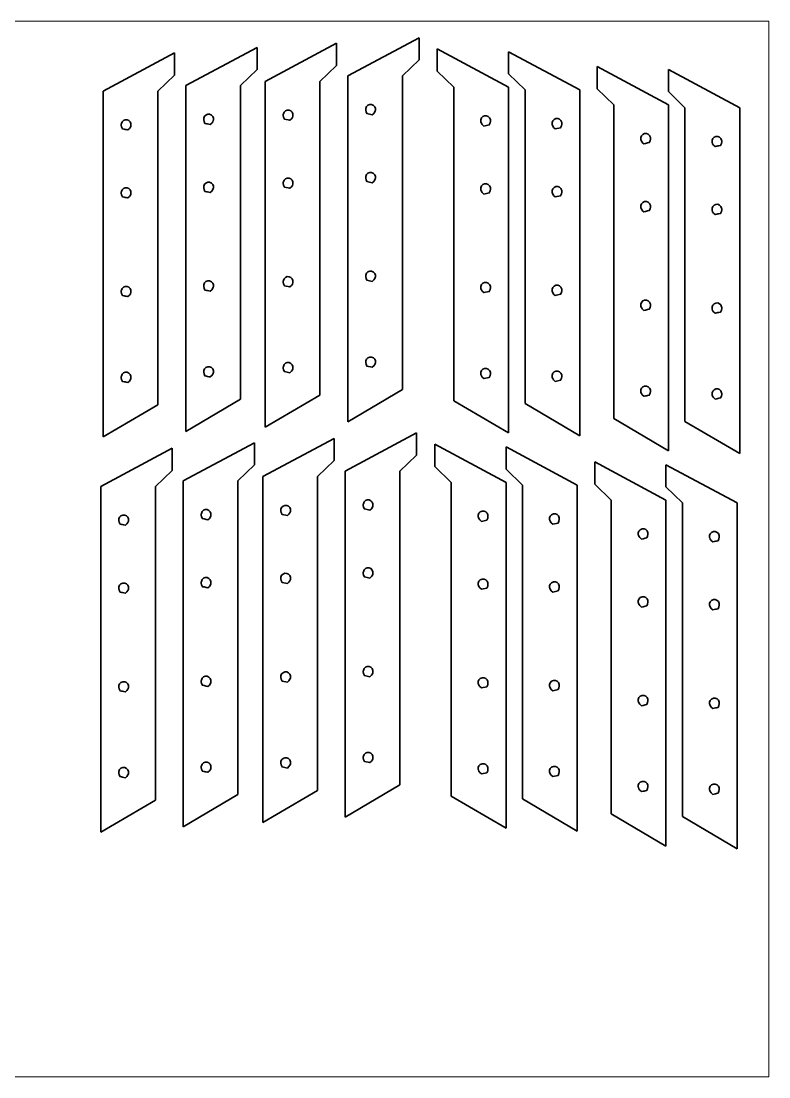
# Model space of a CAD drawing. Header units: inches. Extents: x 0 to 432, y 0 to 279.
# Drawn here: x 234 to 431.8, y 0 to 279.4 of the extents above; entities that cross this region are included whole.
import ezdxf

# ---------------------------------------------------------------- set-up
doc = ezdxf.new("R2010")
doc.units = ezdxf.units.IN
doc.header["$MEASUREMENT"] = 0
doc.layers.add('Layer 1', color=7, linetype='Continuous')

# ---------------------------------------------------------------- blocks, each defined once
blk = doc.blocks.new('block 2')
at = {"layer": 'Layer 1', "lineweight": 0}
blk.add_lwpolyline([(0, 279.4), (431.8, 279.4), (431.8, 0), (0, 0), (0, 279.4)], dxfattribs=at)
at = {"layer": 'Layer 1', "color": 7, "lineweight": 35}
for points in [[(320.39, 264.9), (339.25, 275.02)], [(339.25, 269.13), (339.25, 275.02)], [(277.53, 262.33), (296.39, 272.45)], [(296.39, 266.56), (296.39, 272.45)], [(298.57, 263.46), (317.43, 273.58)], [(317.43, 267.69), (317.43, 273.58)], [(362.91, 261.92), (344.04, 272.04)], [(344.04, 266.15), (344.04, 272.04)], [(381.77, 261.19), (362.91, 271.31)], [(362.91, 265.42), (362.91, 271.31)], [(255.71, 260.89), (274.57, 271.01)], [(274.57, 265.12), (274.57, 271.01)], [(334.86, 264.9), (339.25, 269.13)], [(292, 262.33), (296.39, 266.56)], [(313.04, 263.46), (317.43, 267.69)], [(348.43, 261.92), (344.04, 266.15)], [(405.23, 257.23), (386.37, 267.35)], [(386.37, 261.46), (386.37, 267.35)], [(424.09, 256.49), (405.23, 266.62)], [(405.23, 260.73), (405.23, 266.62)], [(270.18, 260.89), (274.57, 265.12)], [(298.57, 171.94), (298.57, 263.46)], [(313.04, 180.44), (313.04, 263.46)], [(320.39, 173.38), (320.39, 264.9)], [(334.86, 181.88), (334.86, 264.9)], [(367.29, 261.19), (362.91, 265.42)], [(255.71, 169.37), (255.71, 260.89)], [(270.18, 177.87), (270.18, 260.89)], [(277.53, 170.81), (277.53, 262.33)], [(292, 179.31), (292, 262.33)], [(348.43, 178.9), (348.43, 261.92)], [(362.91, 170.4), (362.91, 261.92)], [(367.29, 178.17), (367.29, 261.19)], [(381.77, 169.67), (381.77, 261.19)], [(390.75, 257.23), (386.37, 261.46)], [(409.61, 256.49), (405.23, 260.73)], [(390.75, 174.21), (390.75, 257.23)], [(405.23, 165.71), (405.23, 257.23)], [(409.61, 173.48), (409.61, 256.49)], [(424.09, 164.97), (424.09, 256.49)], [(320.39, 173.38), (334.86, 181.88)], [(277.53, 170.81), (292, 179.31)], [(298.57, 171.94), (313.04, 180.44)], [(348.43, 178.9), (362.91, 170.4)], [(255.71, 169.37), (270.18, 177.87)], [(367.29, 178.17), (381.77, 169.67)], [(390.75, 174.21), (405.23, 165.71)], [(409.61, 173.48), (424.09, 164.97)], [(276.87, 157.72), (295.74, 167.84)], [(295.74, 161.95), (295.74, 167.84)], [(297.92, 158.85), (316.78, 168.97)], [(316.78, 163.08), (316.78, 168.97)], [(319.74, 160.29), (338.6, 170.41)], [(338.6, 164.52), (338.6, 170.41)], [(255.06, 156.28), (273.92, 166.4)], [(273.92, 160.51), (273.92, 166.4)], [(362.26, 157.31), (343.39, 167.43)], [(343.39, 161.54), (343.39, 167.43)], [(381.12, 156.58), (362.26, 166.7)], [(362.26, 160.81), (362.26, 166.7)], [(312.39, 158.85), (316.78, 163.08)], [(334.21, 160.29), (338.6, 164.52)], [(404.58, 152.62), (385.72, 162.74)], [(385.72, 156.85), (385.72, 162.74)], [(269.53, 156.28), (273.92, 160.51)], [(291.35, 157.72), (295.74, 161.95)], [(319.74, 68.77), (319.74, 160.29)], [(334.21, 77.27), (334.21, 160.29)], [(347.78, 157.31), (343.39, 161.54)], [(366.64, 156.58), (362.26, 160.81)], [(423.44, 151.88), (404.58, 162)], [(404.58, 156.12), (404.58, 162)], [(276.87, 66.2), (276.87, 157.72)], [(291.35, 74.7), (291.35, 157.72)], [(297.92, 67.33), (297.92, 158.85)], [(312.39, 75.83), (312.39, 158.85)], [(347.78, 74.29), (347.78, 157.31)], [(362.26, 65.79), (362.26, 157.31)], [(366.64, 73.56), (366.64, 156.58)], [(381.12, 65.05), (381.12, 156.58)], [(390.1, 152.62), (385.72, 156.85)], [(255.06, 64.76), (255.06, 156.28)], [(269.53, 73.26), (269.53, 156.28)], [(408.96, 151.88), (404.58, 156.12)], [(390.1, 69.6), (390.1, 152.62)], [(404.58, 61.09), (404.58, 152.62)], [(408.96, 68.87), (408.96, 151.88)], [(423.44, 60.36), (423.44, 151.88)], [(297.92, 67.33), (312.39, 75.83)], [(319.74, 68.77), (334.21, 77.27)], [(255.06, 64.76), (269.53, 73.26)], [(276.87, 66.2), (291.35, 74.7)], [(347.78, 74.29), (362.26, 65.79)], [(366.64, 73.56), (381.12, 65.05)], [(390.1, 69.6), (404.58, 61.09)], [(408.96, 68.87), (423.44, 60.36)]]:
    blk.add_lwpolyline(points, dxfattribs=at)
for points in [[(326.71, 257.31), (326.01, 257.45), (325.32, 257), (325.17, 256.3), (325.17, 256.3), (325.02, 255.6), (325.47, 254.91), (325.47, 254.91), (326.88, 254.61), (326.88, 254.61), (327.57, 255.06), (327.71, 255.77), (327.71, 255.77), (327.86, 256.47), (327.41, 257.16), (326.71, 257.31)], [(283.85, 254.74), (283.15, 254.88), (282.46, 254.43), (282.31, 253.73), (282.31, 253.73), (282.16, 253.03), (282.61, 252.34), (283.31, 252.19), (283.31, 252.19), (284.02, 252.04), (284.71, 252.49), (284.85, 253.2), (284.85, 253.2), (285, 253.9), (284.55, 254.59), (283.85, 254.74)], [(304.89, 255.87), (304.19, 256.01), (303.5, 255.56), (303.35, 254.86), (303.35, 254.86), (303.2, 254.16), (303.65, 253.47), (303.65, 253.47), (305.06, 253.17), (305.06, 253.17), (305.75, 253.62), (305.89, 254.33), (305.89, 254.33), (306.04, 255.03), (305.59, 255.72), (304.89, 255.87)], [(356.58, 254.33), (357.29, 254.47), (357.98, 254.02), (358.12, 253.32), (358.12, 253.32), (358.27, 252.62), (357.82, 251.93), (357.82, 251.93), (356.41, 251.63), (356.41, 251.63), (355.73, 252.08), (355.58, 252.79), (355.58, 252.79), (355.43, 253.49), (355.88, 254.18), (356.58, 254.33)], [(262.03, 253.29), (261.33, 253.44), (260.64, 252.99), (260.49, 252.29), (260.49, 252.29), (260.34, 251.59), (260.79, 250.9), (261.49, 250.75), (261.49, 250.75), (262.2, 250.6), (262.89, 251.05), (263.03, 251.76), (263.03, 251.76), (263.18, 252.46), (262.73, 253.15), (262.03, 253.29)], [(375.45, 253.59), (376.15, 253.74), (376.84, 253.29), (376.99, 252.59), (376.99, 252.59), (377.13, 251.89), (376.68, 251.2), (376.68, 251.2), (375.28, 250.9), (375.28, 250.9), (374.59, 251.35), (374.44, 252.05), (374.44, 252.05), (374.29, 252.76), (374.74, 253.45), (375.45, 253.59)], [(398.91, 249.63), (399.61, 249.78), (400.3, 249.33), (400.45, 248.63), (400.45, 248.63), (400.59, 247.93), (400.14, 247.24), (399.44, 247.09), (399.44, 247.09), (398.74, 246.94), (398.05, 247.39), (397.9, 248.1), (397.9, 248.1), (397.75, 248.8), (398.2, 249.49), (398.91, 249.63)], [(417.77, 248.9), (418.47, 249.05), (419.16, 248.6), (419.31, 247.9), (419.31, 247.9), (419.46, 247.19), (419.01, 246.5), (418.3, 246.36), (418.3, 246.36), (417.6, 246.21), (416.91, 246.66), (416.76, 247.36), (416.76, 247.36), (416.62, 248.06), (417.07, 248.75), (417.77, 248.9)], [(304.89, 237.87), (304.19, 238.02), (303.5, 237.57), (303.35, 236.87), (303.35, 236.87), (303.2, 236.17), (303.65, 235.48), (303.65, 235.48), (305.06, 235.18), (305.06, 235.18), (305.75, 235.63), (305.89, 236.34), (305.89, 236.34), (306.04, 237.04), (305.59, 237.73), (304.89, 237.87)], [(326.71, 239.31), (326.01, 239.46), (325.32, 239.01), (325.17, 238.31), (325.17, 238.31), (325.02, 237.61), (325.47, 236.92), (325.47, 236.92), (326.88, 236.62), (326.88, 236.62), (327.57, 237.07), (327.71, 237.78), (327.71, 237.78), (327.86, 238.48), (327.41, 239.17), (326.71, 239.31)], [(262.03, 235.3), (261.33, 235.45), (260.64, 235), (260.49, 234.3), (260.49, 234.3), (260.34, 233.6), (260.79, 232.91), (261.49, 232.76), (261.49, 232.76), (262.2, 232.61), (262.89, 233.06), (263.03, 233.76), (263.03, 233.76), (263.18, 234.47), (262.73, 235.16), (262.03, 235.3)], [(283.85, 236.74), (283.15, 236.89), (282.46, 236.44), (282.31, 235.74), (282.31, 235.74), (282.16, 235.04), (282.61, 234.35), (283.31, 234.2), (283.31, 234.2), (284.02, 234.05), (284.71, 234.5), (284.85, 235.21), (284.85, 235.21), (285, 235.91), (284.55, 236.6), (283.85, 236.74)], [(356.58, 236.33), (357.29, 236.48), (357.98, 236.03), (358.12, 235.33), (358.12, 235.33), (358.27, 234.63), (357.82, 233.94), (357.82, 233.94), (356.41, 233.64), (356.41, 233.64), (355.73, 234.09), (355.58, 234.8), (355.58, 234.8), (355.43, 235.5), (355.88, 236.19), (356.58, 236.33)], [(375.45, 235.6), (376.15, 235.75), (376.84, 235.3), (376.99, 234.6), (376.99, 234.6), (377.13, 233.89), (376.68, 233.2), (376.68, 233.2), (375.28, 232.91), (375.28, 232.91), (374.59, 233.36), (374.44, 234.06), (374.44, 234.06), (374.29, 234.76), (374.74, 235.45), (375.45, 235.6)], [(398.91, 231.64), (399.61, 231.79), (400.3, 231.34), (400.45, 230.64), (400.45, 230.64), (400.59, 229.93), (400.14, 229.25), (399.44, 229.1), (399.44, 229.1), (398.74, 228.95), (398.05, 229.4), (397.9, 230.1), (397.9, 230.1), (397.75, 230.81), (398.2, 231.49), (398.91, 231.64)], [(417.77, 230.91), (418.47, 231.06), (419.16, 230.61), (419.31, 229.9), (419.31, 229.9), (419.46, 229.2), (419.01, 228.51), (418.3, 228.36), (418.3, 228.36), (417.6, 228.22), (416.91, 228.67), (416.76, 229.37), (416.76, 229.37), (416.62, 230.07), (417.07, 230.76), (417.77, 230.91)], [(326.71, 213.21), (326.01, 213.36), (325.32, 212.91), (325.17, 212.2), (325.17, 212.2), (325.02, 211.5), (325.47, 210.81), (325.47, 210.81), (326.88, 210.52), (326.88, 210.52), (327.57, 210.97), (327.71, 211.67), (327.71, 211.67), (327.86, 212.37), (327.41, 213.06), (326.71, 213.21)], [(283.85, 210.64), (283.15, 210.79), (282.46, 210.34), (282.31, 209.63), (282.31, 209.63), (282.16, 208.93), (282.61, 208.24), (283.31, 208.09), (283.31, 208.09), (284.02, 207.95), (284.71, 208.4), (284.85, 209.1), (284.85, 209.1), (285, 209.8), (284.55, 210.49), (283.85, 210.64)], [(304.89, 211.77), (304.19, 211.92), (303.5, 211.47), (303.35, 210.76), (303.35, 210.76), (303.2, 210.06), (303.65, 209.37), (303.65, 209.37), (305.06, 209.08), (305.06, 209.08), (305.75, 209.53), (305.89, 210.23), (305.89, 210.23), (306.04, 210.93), (305.59, 211.62), (304.89, 211.77)], [(356.58, 210.23), (357.29, 210.38), (357.98, 209.93), (358.12, 209.22), (358.12, 209.22), (358.27, 208.52), (357.82, 207.83), (357.82, 207.83), (356.41, 207.54), (356.41, 207.54), (355.73, 207.99), (355.58, 208.69), (355.58, 208.69), (355.43, 209.39), (355.88, 210.08), (356.58, 210.23)], [(375.45, 209.5), (376.15, 209.64), (376.84, 209.19), (376.99, 208.49), (376.99, 208.49), (377.13, 207.79), (376.68, 207.1), (376.68, 207.1), (375.28, 206.8), (375.28, 206.8), (374.59, 207.25), (374.44, 207.96), (374.44, 207.96), (374.29, 208.66), (374.74, 209.35), (375.45, 209.5)], [(262.03, 209.2), (261.33, 209.34), (260.64, 208.9), (260.49, 208.19), (260.49, 208.19), (260.34, 207.49), (260.79, 206.8), (261.49, 206.65), (261.49, 206.65), (262.2, 206.51), (262.89, 206.96), (263.03, 207.66), (263.03, 207.66), (263.18, 208.36), (262.73, 209.05), (262.03, 209.2)], [(398.91, 205.54), (399.61, 205.68), (400.3, 205.23), (400.45, 204.53), (400.45, 204.53), (400.59, 203.83), (400.14, 203.14), (399.44, 202.99), (399.44, 202.99), (398.74, 202.84), (398.05, 203.3), (397.9, 204), (397.9, 204), (397.75, 204.7), (398.2, 205.39), (398.91, 205.54)], [(417.77, 204.8), (418.47, 204.95), (419.16, 204.5), (419.31, 203.8), (419.31, 203.8), (419.46, 203.1), (419.01, 202.41), (418.3, 202.26), (418.3, 202.26), (417.6, 202.11), (416.91, 202.56), (416.76, 203.26), (416.76, 203.26), (416.62, 203.97), (417.07, 204.66), (417.77, 204.8)], [(326.71, 190.48), (326.01, 190.63), (325.32, 190.18), (325.17, 189.47), (325.17, 189.47), (325.02, 188.77), (325.47, 188.08), (325.47, 188.08), (326.88, 187.79), (326.88, 187.79), (327.57, 188.24), (327.71, 188.94), (327.71, 188.94), (327.86, 189.64), (327.41, 190.33), (326.71, 190.48)], [(283.85, 187.91), (283.15, 188.05), (282.46, 187.61), (282.31, 186.9), (282.31, 186.9), (282.16, 186.2), (282.61, 185.51), (283.31, 185.36), (283.31, 185.36), (284.02, 185.22), (284.71, 185.67), (284.85, 186.37), (284.85, 186.37), (285, 187.07), (284.55, 187.76), (283.85, 187.91)], [(304.89, 189.04), (304.19, 189.18), (303.5, 188.73), (303.35, 188.03), (303.35, 188.03), (303.2, 187.33), (303.65, 186.64), (303.65, 186.64), (305.06, 186.35), (305.06, 186.35), (305.75, 186.8), (305.89, 187.5), (305.89, 187.5), (306.04, 188.2), (305.59, 188.89), (304.89, 189.04)], [(356.58, 187.5), (357.29, 187.65), (357.98, 187.2), (358.12, 186.49), (358.12, 186.49), (358.27, 185.79), (357.82, 185.1), (357.82, 185.1), (356.41, 184.81), (356.41, 184.81), (355.73, 185.26), (355.58, 185.96), (355.58, 185.96), (355.43, 186.66), (355.88, 187.35), (356.58, 187.5)], [(262.03, 186.47), (261.33, 186.61), (260.64, 186.16), (260.49, 185.46), (260.49, 185.46), (260.34, 184.76), (260.79, 184.07), (261.49, 183.92), (261.49, 183.92), (262.2, 183.77), (262.89, 184.23), (263.03, 184.93), (263.03, 184.93), (263.18, 185.63), (262.73, 186.32), (262.03, 186.47)], [(375.45, 186.76), (376.15, 186.91), (376.84, 186.46), (376.99, 185.76), (376.99, 185.76), (377.13, 185.06), (376.68, 184.37), (376.68, 184.37), (375.28, 184.07), (375.28, 184.07), (374.59, 184.52), (374.44, 185.23), (374.44, 185.23), (374.29, 185.93), (374.74, 186.62), (375.45, 186.76)], [(398.91, 182.81), (399.61, 182.95), (400.3, 182.5), (400.45, 181.8), (400.45, 181.8), (400.59, 181.1), (400.14, 180.41), (399.44, 180.26), (399.44, 180.26), (398.74, 180.11), (398.05, 180.56), (397.9, 181.27), (397.9, 181.27), (397.75, 181.97), (398.2, 182.66), (398.91, 182.81)], [(417.77, 182.07), (418.47, 182.22), (419.16, 181.77), (419.31, 181.07), (419.31, 181.07), (419.46, 180.36), (419.01, 179.68), (418.3, 179.53), (418.3, 179.53), (417.6, 179.38), (416.91, 179.83), (416.76, 180.53), (416.76, 180.53), (416.62, 181.24), (417.07, 181.92), (417.77, 182.07)], [(304.24, 151.25), (303.54, 151.4), (302.85, 150.95), (302.7, 150.25), (302.7, 150.25), (302.55, 149.55), (303, 148.86), (303, 148.86), (304.41, 148.56), (304.41, 148.56), (305.1, 149.01), (305.24, 149.71), (305.24, 149.71), (305.39, 150.42), (304.94, 151.11), (304.24, 151.25)], [(326.06, 152.69), (325.36, 152.84), (324.67, 152.39), (324.52, 151.69), (324.52, 151.69), (324.37, 150.99), (324.82, 150.3), (324.82, 150.3), (326.23, 150), (326.23, 150), (326.92, 150.45), (327.06, 151.16), (327.06, 151.16), (327.21, 151.86), (326.76, 152.55), (326.06, 152.69)], [(261.38, 148.68), (260.67, 148.83), (259.99, 148.38), (259.84, 147.68), (259.84, 147.68), (259.69, 146.98), (260.14, 146.29), (260.84, 146.14), (260.84, 146.14), (261.55, 145.99), (262.24, 146.44), (262.38, 147.14), (262.38, 147.14), (262.53, 147.85), (262.08, 148.54), (261.38, 148.68)], [(283.2, 150.12), (282.49, 150.27), (281.81, 149.82), (281.66, 149.12), (281.66, 149.12), (281.51, 148.42), (281.96, 147.73), (282.66, 147.58), (282.66, 147.58), (283.37, 147.43), (284.06, 147.88), (284.2, 148.59), (284.2, 148.59), (284.35, 149.29), (283.9, 149.98), (283.2, 150.12)], [(355.93, 149.71), (356.64, 149.86), (357.32, 149.41), (357.47, 148.71), (357.47, 148.71), (357.62, 148.01), (357.17, 147.32), (357.17, 147.32), (355.76, 147.02), (355.76, 147.02), (355.08, 147.47), (354.93, 148.18), (354.93, 148.18), (354.78, 148.88), (355.23, 149.57), (355.93, 149.71)], [(374.8, 148.98), (375.5, 149.13), (376.19, 148.68), (376.34, 147.98), (376.34, 147.98), (376.48, 147.27), (376.03, 146.58), (376.03, 146.58), (374.63, 146.29), (374.63, 146.29), (373.94, 146.74), (373.79, 147.44), (373.79, 147.44), (373.64, 148.14), (374.09, 148.83), (374.8, 148.98)], [(398.26, 145.02), (398.96, 145.17), (399.65, 144.72), (399.8, 144.02), (399.8, 144.02), (399.94, 143.31), (399.49, 142.62), (398.79, 142.48), (398.79, 142.48), (398.09, 142.33), (397.4, 142.78), (397.25, 143.48), (397.25, 143.48), (397.1, 144.19), (397.55, 144.87), (398.26, 145.02)], [(417.12, 144.29), (417.82, 144.44), (418.51, 143.99), (418.66, 143.28), (418.66, 143.28), (418.81, 142.58), (418.36, 141.89), (417.65, 141.74), (417.65, 141.74), (416.95, 141.6), (416.26, 142.05), (416.11, 142.75), (416.11, 142.75), (415.97, 143.45), (416.42, 144.14), (417.12, 144.29)], [(326.06, 134.7), (325.36, 134.85), (324.67, 134.4), (324.52, 133.7), (324.52, 133.7), (324.37, 132.99), (324.82, 132.31), (324.82, 132.31), (326.23, 132.01), (326.23, 132.01), (326.92, 132.46), (327.06, 133.16), (327.06, 133.16), (327.21, 133.87), (326.76, 134.55), (326.06, 134.7)], [(283.2, 132.13), (282.49, 132.28), (281.81, 131.83), (281.66, 131.13), (281.66, 131.13), (281.51, 130.42), (281.96, 129.73), (282.66, 129.59), (282.66, 129.59), (283.37, 129.44), (284.06, 129.89), (284.2, 130.59), (284.2, 130.59), (284.35, 131.3), (283.9, 131.98), (283.2, 132.13)], [(304.24, 133.26), (303.54, 133.41), (302.85, 132.96), (302.7, 132.26), (302.7, 132.26), (302.55, 131.55), (303, 130.86), (303, 130.86), (304.41, 130.57), (304.41, 130.57), (305.1, 131.02), (305.24, 131.72), (305.24, 131.72), (305.39, 132.43), (304.94, 133.11), (304.24, 133.26)], [(355.93, 131.72), (356.64, 131.87), (357.32, 131.42), (357.47, 130.72), (357.47, 130.72), (357.62, 130.02), (357.17, 129.33), (357.17, 129.33), (355.76, 129.03), (355.76, 129.03), (355.08, 129.48), (354.93, 130.18), (354.93, 130.18), (354.78, 130.89), (355.23, 131.58), (355.93, 131.72)], [(261.38, 130.69), (260.67, 130.84), (259.99, 130.39), (259.84, 129.69), (259.84, 129.69), (259.69, 128.98), (260.14, 128.29), (260.84, 128.15), (260.84, 128.15), (261.55, 128), (262.24, 128.45), (262.38, 129.15), (262.38, 129.15), (262.53, 129.85), (262.08, 130.54), (261.38, 130.69)], [(374.8, 130.99), (375.5, 131.14), (376.19, 130.69), (376.34, 129.98), (376.34, 129.98), (376.48, 129.28), (376.03, 128.59), (376.03, 128.59), (374.63, 128.3), (374.63, 128.3), (373.94, 128.75), (373.79, 129.45), (373.79, 129.45), (373.64, 130.15), (374.09, 130.84), (374.8, 130.99)], [(398.26, 127.03), (398.96, 127.18), (399.65, 126.73), (399.8, 126.03), (399.8, 126.03), (399.94, 125.32), (399.49, 124.63), (398.79, 124.49), (398.79, 124.49), (398.09, 124.34), (397.4, 124.79), (397.25, 125.49), (397.25, 125.49), (397.1, 126.19), (397.55, 126.88), (398.26, 127.03)], [(417.12, 126.3), (417.82, 126.44), (418.51, 125.99), (418.66, 125.29), (418.66, 125.29), (418.81, 124.59), (418.36, 123.9), (417.65, 123.75), (417.65, 123.75), (416.95, 123.6), (416.26, 124.06), (416.11, 124.76), (416.11, 124.76), (415.97, 125.46), (416.42, 126.15), (417.12, 126.3)], [(283.2, 106.03), (282.49, 106.17), (281.81, 105.72), (281.66, 105.02), (281.66, 105.02), (281.51, 104.32), (281.96, 103.63), (282.66, 103.48), (282.66, 103.48), (283.37, 103.33), (284.06, 103.78), (284.2, 104.49), (284.2, 104.49), (284.35, 105.19), (283.9, 105.88), (283.2, 106.03)], [(304.24, 107.16), (303.54, 107.3), (302.85, 106.85), (302.7, 106.15), (302.7, 106.15), (302.55, 105.45), (303, 104.76), (303, 104.76), (304.41, 104.46), (304.41, 104.46), (305.1, 104.91), (305.24, 105.62), (305.24, 105.62), (305.39, 106.32), (304.94, 107.01), (304.24, 107.16)], [(326.06, 108.6), (325.36, 108.74), (324.67, 108.29), (324.52, 107.59), (324.52, 107.59), (324.37, 106.89), (324.82, 106.2), (324.82, 106.2), (326.23, 105.91), (326.23, 105.91), (326.92, 106.36), (327.06, 107.06), (327.06, 107.06), (327.21, 107.76), (326.76, 108.45), (326.06, 108.6)], [(261.38, 104.59), (260.67, 104.73), (259.99, 104.28), (259.84, 103.58), (259.84, 103.58), (259.69, 102.88), (260.14, 102.19), (260.84, 102.04), (260.84, 102.04), (261.55, 101.89), (262.24, 102.34), (262.38, 103.05), (262.38, 103.05), (262.53, 103.75), (262.08, 104.44), (261.38, 104.59)], [(355.93, 105.62), (356.64, 105.76), (357.32, 105.31), (357.47, 104.61), (357.47, 104.61), (357.62, 103.91), (357.17, 103.22), (357.17, 103.22), (355.76, 102.93), (355.76, 102.93), (355.08, 103.38), (354.93, 104.08), (354.93, 104.08), (354.78, 104.78), (355.23, 105.47), (355.93, 105.62)], [(374.8, 104.88), (375.5, 105.03), (376.19, 104.58), (376.34, 103.88), (376.34, 103.88), (376.48, 103.18), (376.03, 102.49), (376.03, 102.49), (374.63, 102.19), (374.63, 102.19), (373.94, 102.64), (373.79, 103.34), (373.79, 103.34), (373.64, 104.05), (374.09, 104.74), (374.8, 104.88)], [(398.26, 100.92), (398.96, 101.07), (399.65, 100.62), (399.8, 99.92), (399.8, 99.92), (399.94, 99.22), (399.49, 98.53), (398.79, 98.38), (398.79, 98.38), (398.09, 98.23), (397.4, 98.68), (397.25, 99.39), (397.25, 99.39), (397.1, 100.09), (397.55, 100.78), (398.26, 100.92)], [(417.12, 100.19), (417.82, 100.34), (418.51, 99.89), (418.66, 99.19), (418.66, 99.19), (418.81, 98.48), (418.36, 97.79), (417.65, 97.65), (417.65, 97.65), (416.95, 97.5), (416.26, 97.95), (416.11, 98.65), (416.11, 98.65), (415.97, 99.35), (416.42, 100.04), (417.12, 100.19)], [(304.24, 84.43), (303.54, 84.57), (302.85, 84.12), (302.7, 83.42), (302.7, 83.42), (302.55, 82.72), (303, 82.03), (303, 82.03), (304.41, 81.73), (304.41, 81.73), (305.1, 82.18), (305.24, 82.89), (305.24, 82.89), (305.39, 83.59), (304.94, 84.28), (304.24, 84.43)], [(326.06, 85.87), (325.36, 86.01), (324.67, 85.56), (324.52, 84.86), (324.52, 84.86), (324.37, 84.16), (324.82, 83.47), (324.82, 83.47), (326.23, 83.17), (326.23, 83.17), (326.92, 83.62), (327.06, 84.33), (327.06, 84.33), (327.21, 85.03), (326.76, 85.72), (326.06, 85.87)], [(261.38, 81.85), (260.67, 82), (259.99, 81.55), (259.84, 80.85), (259.84, 80.85), (259.69, 80.15), (260.14, 79.46), (260.84, 79.31), (260.84, 79.31), (261.55, 79.16), (262.24, 79.61), (262.38, 80.32), (262.38, 80.32), (262.53, 81.02), (262.08, 81.71), (261.38, 81.85)], [(283.2, 83.3), (282.49, 83.44), (281.81, 82.99), (281.66, 82.29), (281.66, 82.29), (281.51, 81.59), (281.96, 80.9), (282.66, 80.75), (282.66, 80.75), (283.37, 80.6), (284.06, 81.05), (284.2, 81.76), (284.2, 81.76), (284.35, 82.46), (283.9, 83.15), (283.2, 83.3)], [(355.93, 82.89), (356.64, 83.03), (357.32, 82.58), (357.47, 81.88), (357.47, 81.88), (357.62, 81.18), (357.17, 80.49), (357.17, 80.49), (355.76, 80.19), (355.76, 80.19), (355.08, 80.64), (354.93, 81.35), (354.93, 81.35), (354.78, 82.05), (355.23, 82.74), (355.93, 82.89)], [(374.8, 82.15), (375.5, 82.3), (376.19, 81.85), (376.34, 81.15), (376.34, 81.15), (376.48, 80.45), (376.03, 79.76), (376.03, 79.76), (374.63, 79.46), (374.63, 79.46), (373.94, 79.91), (373.79, 80.61), (373.79, 80.61), (373.64, 81.32), (374.09, 82.01), (374.8, 82.15)], [(398.26, 78.19), (398.96, 78.34), (399.65, 77.89), (399.8, 77.19), (399.8, 77.19), (399.94, 76.49), (399.49, 75.8), (398.79, 75.65), (398.79, 75.65), (398.09, 75.5), (397.4, 75.95), (397.25, 76.66), (397.25, 76.66), (397.1, 77.36), (397.55, 78.05), (398.26, 78.19)], [(417.12, 77.46), (417.82, 77.61), (418.51, 77.16), (418.66, 76.46), (418.66, 76.46), (418.81, 75.75), (418.36, 75.06), (417.65, 74.92), (417.65, 74.92), (416.95, 74.77), (416.26, 75.22), (416.11, 75.92), (416.11, 75.92), (415.97, 76.62), (416.42, 77.31), (417.12, 77.46)]]:
    blk.add_open_spline(points, degree=3, knots=[0, 0, 0, 0, 1, 1, 1, 2, 2, 2, 3, 3, 3, 4, 4, 4, 5, 5, 5, 5], dxfattribs=at)

msp = doc.modelspace()

# ---------------------------------------------------------------- block references
at = {"layer": 'Layer 1'}
msp.add_blockref('block 2', (0, 0), dxfattribs=at)

doc.saveas('drawing.dxf')
